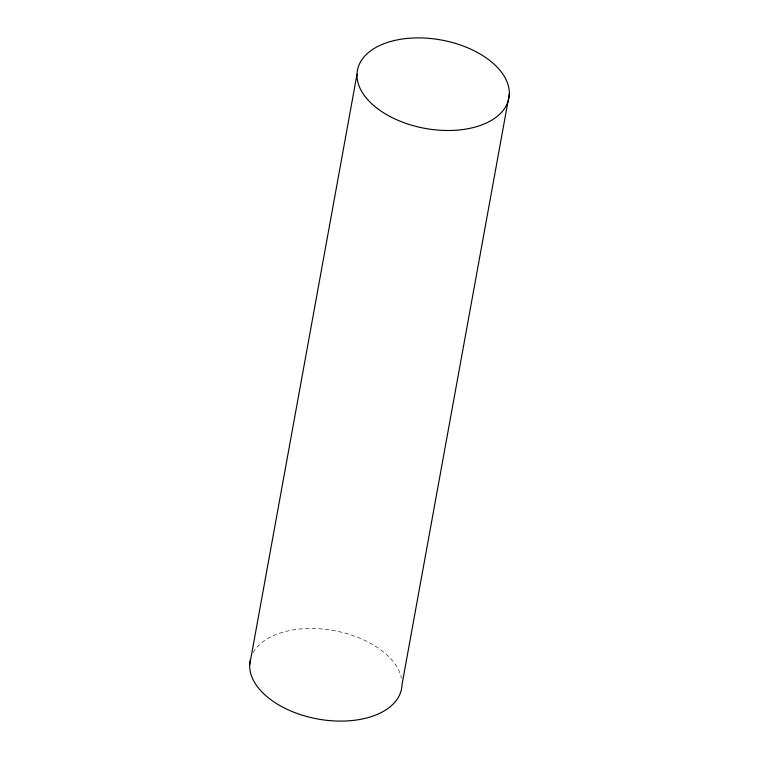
<?xml version="1.0" encoding="UTF-8"?>
<svg xmlns="http://www.w3.org/2000/svg" width="759" height="759" viewBox="0 0 759 759"><rect width="100%" height="100%" fill="white"/><g stroke="black" fill="none" stroke-linecap="round" stroke-linejoin="round"><path stroke-width="0.57" stroke-dasharray="3.79 2.85" d="M253.145 652.598A77.001 44.933 10.3 0 1 332.66 630.378A77.001 44.933 10.3 0 1 401.426 678.119"/><path stroke-width="1.14" d="M249.664 664.941L356.996 74.335M509.336 94.059L402.004 684.665A77.001 44.933 10.3 0 1 320.459 719.466A77.001 44.933 10.3 0 1 250.233 660.273M378.314 109.211A77.001 44.933 10.3 0 0 506.376 105.435A77.001 44.933 10.3 0 0 414.803 37.95A77.001 44.933 10.3 0 0 378.314 109.211"/></g></svg>
